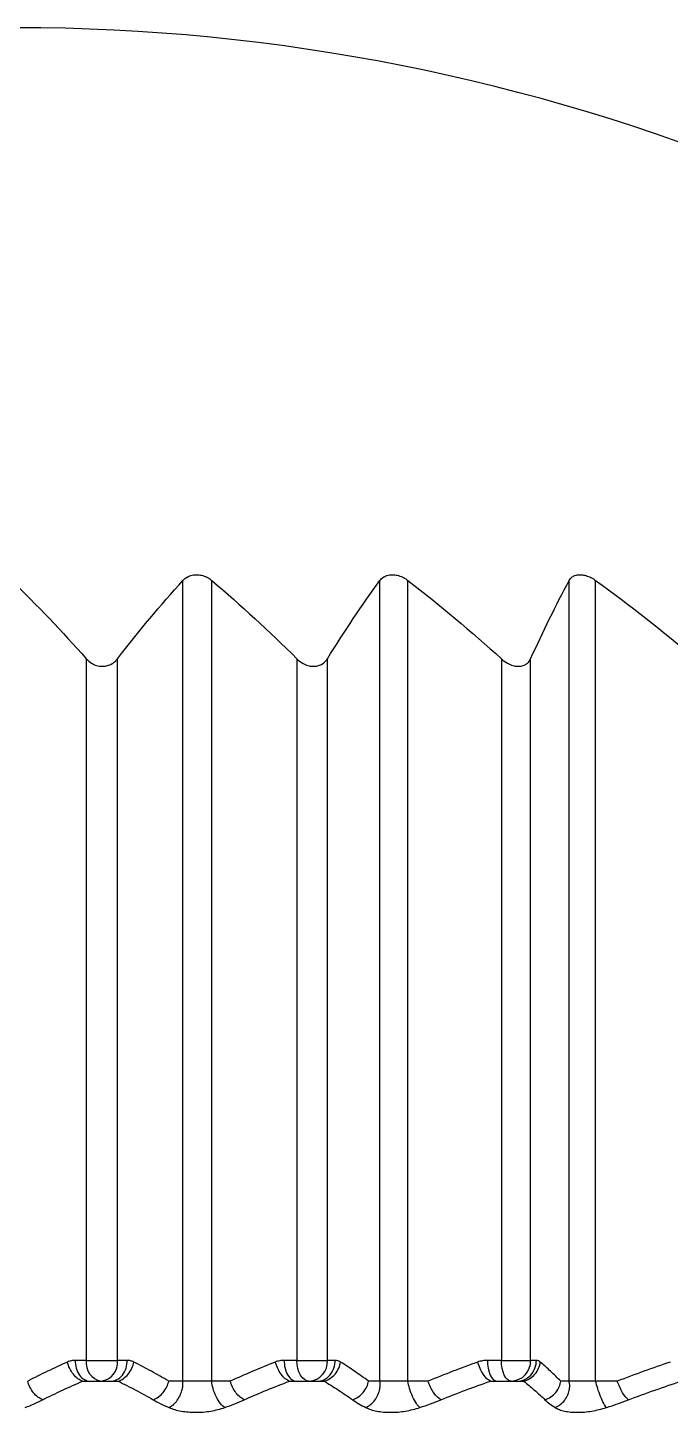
# Model space of a CAD drawing. Header units: inches. Extents: x 24920 to 61775, y 10942 to 38819.
# Drawn here: x 48670.52 to 48673.61, y 29690.5 to 29697.14 of the extents above; entities that cross this region are included whole.
import ezdxf

# ---------------------------------------------------------------- set-up
doc = ezdxf.new("R2010")
doc.units = ezdxf.units.IN
doc.header["$MEASUREMENT"] = 0
doc.layers.add('FF-FIXT', color=2, linetype='Continuous')

# ---------------------------------------------------------------- blocks, each defined once
blk = doc.blocks.new('ssgeg')
at = {"layer": 'FF-FIXT', "color": 8, "ltscale": 3}
for p, q in [((48901.2661, 29515.1445), (48901.2662, 29518.9899)), ((48901.4047, 29515.1445), (48901.4048, 29518.9899)), ((48902.2127, 29515.1445), (48902.2127, 29518.9899)), ((48902.3471, 29515.1445), (48902.3472, 29518.9899)), ((48903.1218, 29515.1444), (48903.1218, 29518.9899)), ((48903.2491, 29515.1444), (48903.2492, 29518.9899)), ((48900.8019, 29518.6137), (48900.8019, 29515.2445)), ((48900.9515, 29515.2445), (48900.9516, 29518.6137)), ((48901.8135, 29518.6137), (48901.8134, 29515.2445)), ((48901.9601, 29515.2445), (48901.9602, 29518.6137)), ((48902.7961, 29518.6137), (48902.796, 29515.2445)), ((48902.9367, 29515.2445), (48902.9368, 29518.6137)), ((48900.8019, 29515.2445), (48900.7482, 29515.2445)), ((48900.8019, 29515.2445), (48900.9515, 29515.2445)), ((48900.9984, 29515.2445), (48900.9515, 29515.2445)), ((48901.8134, 29515.2445), (48901.7524, 29515.2445)), ((48901.8134, 29515.2445), (48901.9601, 29515.2445)), ((48901.9978, 29515.2445), (48901.9601, 29515.2445)), ((48902.796, 29515.2445), (48902.729, 29515.2445)), ((48902.796, 29515.2445), (48902.9367, 29515.2445)), ((48902.9643, 29515.2445), (48902.9367, 29515.2445)), ((48900.7841, 29515.1445), (48900.8191, 29515.1445)), ((48900.7932, 29515.1515), (48900.8106, 29515.1444)), ((48900.8191, 29515.1445), (48900.8728, 29515.1445)), ((48900.8191, 29515.1445), (48900.9197, 29515.1445)), ((48900.8728, 29515.1445), (48900.9197, 29515.1445)), ((48900.9197, 29515.1445), (48900.9547, 29515.1445)), ((48901.2661, 29515.1445), (48901.1979, 29515.1445)), ((48901.4933, 29515.1445), (48901.4047, 29515.1445)), ((48901.7778, 29515.1445), (48901.8123, 29515.1445)), ((48901.7905, 29515.1514), (48901.8038, 29515.1444)), ((48901.8123, 29515.1445), (48901.9109, 29515.1445)), ((48901.8123, 29515.1445), (48901.8732, 29515.1445)), ((48901.8732, 29515.1445), (48901.9109, 29515.1445)), ((48901.9109, 29515.1445), (48901.9452, 29515.1445)), ((48902.2127, 29515.1445), (48902.1579, 29515.1445)), ((48902.4444, 29515.1445), (48902.3471, 29515.1445)), ((48902.7435, 29515.1445), (48902.7766, 29515.1445)), ((48902.7593, 29515.1514), (48902.7683, 29515.1444)), ((48902.7766, 29515.1445), (48902.8711, 29515.1445)), ((48902.7766, 29515.1445), (48902.8435, 29515.1445)), ((48902.8435, 29515.1445), (48902.8711, 29515.1445)), ((48902.8711, 29515.1445), (48902.904, 29515.1445)), ((48903.1218, 29515.1444), (48903.0816, 29515.1444)), ((48903.3531, 29515.1444), (48903.2491, 29515.1444))]:
    blk.add_line(p, q, dxfattribs=at)
at = {"layer": 'FF-FIXT', "color": 8, "ltscale": 3, "flags": 128}
for points in [[(48901.8732, 29515.1445), (48901.8616, 29515.1464), (48901.8503, 29515.1521), (48901.84, 29515.1613), (48901.8309, 29515.1738), (48901.8235, 29515.1889), (48901.8179, 29515.2062), (48901.8145, 29515.225), (48901.8134, 29515.2445)], [(48902.8435, 29515.1445), (48902.8342, 29515.1464), (48902.8253, 29515.1521), (48902.8171, 29515.1613), (48902.8099, 29515.1737), (48902.804, 29515.1889), (48902.7996, 29515.2062), (48902.7969, 29515.2249), (48902.796, 29515.2445)]]:
    blk.add_lwpolyline(points, dxfattribs=at)
at = {"layer": 'FF-FIXT', "color": 8, "ltscale": 3}
for centre, radius, start, end in [((48900.4663, 29512.1445), 9.5, 45.35074, 89.99878), ((48900.8903, 29515.2321), 0.0893, 172.0046, 258.68216), ((48900.8607, 29515.235), 0.0913, 277.60232, 5.97453), ((48901.8662, 29515.2384), 0.0941, 274.29775, 3.72689), ((48902.84, 29515.2412), 0.0968, 272.09238, 1.94729)]:
    blk.add_arc(centre, radius, start, end, dxfattribs=at)
for points in [[(48900.4423, 29518.99), (48900.5655, 29518.8711), (48900.6854, 29518.7456), (48900.8019, 29518.6137)], [(48900.9516, 29518.6137), (48901.0535, 29518.7456), (48901.1584, 29518.8711), (48901.2662, 29518.9899)], [(48901.4048, 29518.9899), (48901.5448, 29518.871), (48901.6811, 29518.7456), (48901.8135, 29518.6137)], [(48901.9602, 29518.6137), (48902.042, 29518.7456), (48902.1262, 29518.871), (48902.2127, 29518.9899)], [(48902.3472, 29518.9899), (48902.501, 29518.871), (48902.6507, 29518.7456), (48902.7961, 29518.6137)], [(48902.9368, 29518.6137), (48902.9967, 29518.7456), (48903.0584, 29518.871), (48903.1218, 29518.9899)], [(48903.2492, 29518.9899), (48903.4135, 29518.871), (48903.5734, 29518.7456), (48903.7287, 29518.6137)]]:
    blk.add_open_spline(points, degree=3, dxfattribs=at)
for points, knots in [([(48901.2662, 29518.9899), (48901.2719, 29518.9963), (48901.279, 29519.0021), (48901.2874, 29519.0067), (48901.2943, 29519.0104), (48901.3022, 29519.0135), (48901.3107, 29519.0153), (48901.3192, 29519.0172), (48901.3286, 29519.018), (48901.3378, 29519.0174), (48901.346, 29519.0169), (48901.3542, 29519.0154), (48901.3619, 29519.0132), (48901.3699, 29519.0108), (48901.3775, 29519.0076), (48901.3845, 29519.0039), (48901.3919, 29518.9998), (48901.3987, 29518.9951), (48901.4048, 29518.9899)], [0, 0, 0, 0, 0.0000337382, 0.0000337382, 0.0000337382, 0.0000613606, 0.0000613606, 0.0000613606, 0.0000892256, 0.0000892256, 0.0000892256, 0.0001137012, 0.0001137012, 0.0001137012, 0.0001388699, 0.0001388699, 0.0001388699, 0.0001659953, 0.0001659953, 0.0001659953, 0.0001659953]), ([(48902.2127, 29518.9899), (48902.2174, 29518.9962), (48902.2234, 29519.002), (48902.2308, 29519.0066), (48902.2369, 29519.0104), (48902.2441, 29519.0134), (48902.2521, 29519.0153), (48902.2601, 29519.0172), (48902.269, 29519.0179), (48902.278, 29519.0174), (48902.286, 29519.0169), (48902.2942, 29519.0154), (48902.3021, 29519.0132), (48902.3102, 29519.0108), (48902.3181, 29519.0076), (48902.3253, 29519.0038), (48902.3332, 29518.9998), (48902.3405, 29518.995), (48902.3472, 29518.9899)], [0, 0, 0, 0, 0.0000337382, 0.0000337382, 0.0000337382, 0.0000613606, 0.0000613606, 0.0000613606, 0.0000892256, 0.0000892256, 0.0000892256, 0.0001137012, 0.0001137012, 0.0001137012, 0.0001388699, 0.0001388699, 0.0001388699, 0.0001659953, 0.0001659953, 0.0001659953, 0.0001659953]), ([(48903.1218, 29518.9899), (48903.1252, 29518.9962), (48903.13, 29519.002), (48903.1364, 29519.0066), (48903.1416, 29519.0104), (48903.1479, 29519.0134), (48903.1551, 29519.0153), (48903.1624, 29519.0172), (48903.1708, 29519.0179), (48903.1794, 29519.0174), (48903.187, 29519.0169), (48903.1951, 29519.0154), (48903.2029, 29519.0131), (48903.2109, 29519.0108), (48903.2189, 29519.0076), (48903.2263, 29519.0038), (48903.2344, 29518.9998), (48903.2421, 29518.995), (48903.2492, 29518.9899)], [0, 0, 0, 0, 0.0000337382, 0.0000337382, 0.0000337382, 0.0000613606, 0.0000613606, 0.0000613606, 0.0000892256, 0.0000892256, 0.0000892256, 0.0001137012, 0.0001137012, 0.0001137012, 0.0001388699, 0.0001388699, 0.0001388699, 0.0001659953, 0.0001659953, 0.0001659953, 0.0001659953]), ([(48900.8019, 29518.6137), (48900.8089, 29518.6059), (48900.8173, 29518.5985), (48900.8271, 29518.5925), (48900.8345, 29518.588), (48900.8427, 29518.5842), (48900.8515, 29518.5816), (48900.8589, 29518.5794), (48900.867, 29518.578), (48900.8749, 29518.5777), (48900.8829, 29518.5774), (48900.891, 29518.5781), (48900.8985, 29518.5797), (48900.9058, 29518.5814), (48900.9128, 29518.5839), (48900.9191, 29518.587), (48900.9284, 29518.5915), (48900.9364, 29518.5975), (48900.943, 29518.604), (48900.9461, 29518.6071), (48900.949, 29518.6104), (48900.9516, 29518.6137)], [0, 0, 0, 0, 0.000037755, 0.000037755, 0.000037755, 0.0000657467, 0.0000657467, 0.0000657467, 0.0000895473, 0.0000895473, 0.0000895473, 0.0001134069, 0.0001134069, 0.0001134069, 0.0001365653, 0.0001365653, 0.0001365653, 0.0001706438, 0.0001706438, 0.0001706438, 0.000186607, 0.000186607, 0.000186607, 0.000186607]), ([(48901.8135, 29518.6137), (48901.8213, 29518.6058), (48901.8306, 29518.5985), (48901.8411, 29518.5925), (48901.8489, 29518.588), (48901.8575, 29518.5842), (48901.8664, 29518.5816), (48901.8741, 29518.5794), (48901.8821, 29518.578), (48901.8899, 29518.5777), (48901.8978, 29518.5773), (48901.9056, 29518.5781), (48901.9128, 29518.5797), (48901.9198, 29518.5813), (48901.9263, 29518.5839), (48901.932, 29518.587), (48901.9405, 29518.5915), (48901.9475, 29518.5975), (48901.9531, 29518.604), (48901.9558, 29518.6071), (48901.9581, 29518.6103), (48901.9602, 29518.6137)], [0, 0, 0, 0, 0.000037755, 0.000037755, 0.000037755, 0.0000657467, 0.0000657467, 0.0000657467, 0.0000895473, 0.0000895473, 0.0000895473, 0.0001134069, 0.0001134069, 0.0001134069, 0.0001365653, 0.0001365653, 0.0001365653, 0.0001706438, 0.0001706438, 0.0001706438, 0.000186607, 0.000186607, 0.000186607, 0.000186607]), ([(48902.7961, 29518.6137), (48902.8047, 29518.6058), (48902.8146, 29518.5985), (48902.8255, 29518.5924), (48902.8336, 29518.588), (48902.8424, 29518.5842), (48902.8513, 29518.5816), (48902.859, 29518.5794), (48902.8669, 29518.578), (48902.8744, 29518.5776), (48902.882, 29518.5773), (48902.8894, 29518.578), (48902.8961, 29518.5797), (48902.9025, 29518.5813), (48902.9084, 29518.5838), (48902.9135, 29518.5869), (48902.9209, 29518.5915), (48902.9269, 29518.5974), (48902.9313, 29518.604), (48902.9334, 29518.6071), (48902.9352, 29518.6103), (48902.9368, 29518.6137)], [0, 0, 0, 0, 0.000037755, 0.000037755, 0.000037755, 0.0000657467, 0.0000657467, 0.0000657467, 0.0000895473, 0.0000895473, 0.0000895473, 0.0001134069, 0.0001134069, 0.0001134069, 0.0001365653, 0.0001365653, 0.0001365653, 0.0001706438, 0.0001706438, 0.0001706438, 0.000186607, 0.000186607, 0.000186607, 0.000186607]), ([(48900.7113, 29515.2366), (48900.6794, 29515.2221), (48900.6153, 29515.1931), (48900.5519, 29515.1607), (48900.5202, 29515.1445)], [0, 0, 0, 0, 0.498413, 1, 1, 1, 1]), ([(48900.7482, 29515.2445), (48900.742, 29515.2441), (48900.7295, 29515.2434), (48900.7174, 29515.2389), (48900.7113, 29515.2366)], [0, 0, 0, 0, 0.501141, 1, 1, 1, 1]), ([(48900.7841, 29515.1445), (48900.7697, 29515.1493), (48900.7533, 29515.1606), (48900.726, 29515.1944), (48900.7158, 29515.2164), (48900.7113, 29515.2366)], [0, 0, 0, 0, 0.5, 0.5, 1, 1, 1, 1]), ([(48900.7482, 29515.2445), (48900.7482, 29515.2209), (48900.7552, 29515.1933), (48900.7829, 29515.1543), (48900.8024, 29515.1445), (48900.8192, 29515.1445)], [0, 0, 0, 0, 0.5, 0.5, 1, 1, 1, 1]), ([(48900.9197, 29515.1445), (48900.9383, 29515.1445), (48900.96, 29515.1543), (48900.9907, 29515.1933), (48900.9984, 29515.2209), (48900.9984, 29515.2445)], [0, 0, 0, 0, 0.5, 0.5, 1, 1, 1, 1]), ([(48900.9548, 29515.1445), (48900.9711, 29515.1495), (48900.9892, 29515.1615), (48901.0174, 29515.1957), (48901.027, 29515.2173), (48901.0307, 29515.2366)], [0, 0, 0, 0, 0.5, 0.5, 1, 1, 1, 1]), ([(48901.0307, 29515.2366), (48901.0254, 29515.2389), (48901.0148, 29515.2434), (48901.0039, 29515.2441), (48900.9984, 29515.2445)], [0, 0, 0, 0, 0.498577, 1, 1, 1, 1]), ([(48901.1979, 29515.1445), (48901.1701, 29515.1607), (48901.1147, 29515.193), (48901.0586, 29515.2221), (48901.0307, 29515.2366)], [0, 0, 0, 0, 0.5015849, 1, 1, 1, 1]), ([(48901.7105, 29515.2366), (48901.6742, 29515.2221), (48901.6014, 29515.193), (48901.5294, 29515.1607), (48901.4933, 29515.1445)], [0, 0, 0, 0, 0.498413, 1, 1, 1, 1]), ([(48901.7524, 29515.2445), (48901.7453, 29515.2441), (48901.7311, 29515.2434), (48901.7174, 29515.2389), (48901.7105, 29515.2366)], [0, 0, 0, 0, 0.501141, 1, 1, 1, 1]), ([(48901.7778, 29515.1445), (48901.7654, 29515.1493), (48901.7508, 29515.1605), (48901.7256, 29515.1944), (48901.7156, 29515.2164), (48901.7105, 29515.2366)], [0, 0, 0, 0, 0.5, 0.5, 1, 1, 1, 1]), ([(48901.7524, 29515.2445), (48901.7524, 29515.2209), (48901.7583, 29515.1933), (48901.7817, 29515.1542), (48901.7982, 29515.1445), (48901.8123, 29515.1445)], [0, 0, 0, 0, 0.5, 0.5, 1, 1, 1, 1]), ([(48901.9109, 29515.1445), (48901.9314, 29515.1445), (48901.9554, 29515.1542), (48901.9893, 29515.1933), (48901.9978, 29515.2209), (48901.9978, 29515.2445)], [0, 0, 0, 0, 0.5, 0.5, 1, 1, 1, 1]), ([(48901.9452, 29515.1445), (48901.963, 29515.1495), (48901.9822, 29515.1615), (48902.0114, 29515.1957), (48902.0207, 29515.2173), (48902.0237, 29515.2366)], [0, 0, 0, 0, 0.5, 0.5, 1, 1, 1, 1]), ([(48902.0237, 29515.2366), (48902.0195, 29515.2389), (48902.011, 29515.2434), (48902.0022, 29515.2441), (48901.9978, 29515.2445)], [0, 0, 0, 0, 0.4985774, 1, 1, 1, 1]), ([(48902.1579, 29515.1445), (48902.1356, 29515.1607), (48902.0911, 29515.193), (48902.0461, 29515.2221), (48902.0237, 29515.2366)], [0, 0, 0, 0, 0.501588, 1, 1, 1, 1]), ([(48902.683, 29515.2366), (48902.6431, 29515.2221), (48902.5631, 29515.193), (48902.4841, 29515.1607), (48902.4444, 29515.1445)], [0, 0, 0, 0, 0.498413, 1, 1, 1, 1]), ([(48902.7291, 29515.2445), (48902.7212, 29515.2441), (48902.7056, 29515.2434), (48902.6905, 29515.2389), (48902.683, 29515.2366)], [0, 0, 0, 0, 0.501141, 1, 1, 1, 1]), ([(48902.7435, 29515.1445), (48902.7333, 29515.1493), (48902.7208, 29515.1605), (48902.6982, 29515.1943), (48902.6886, 29515.2164), (48902.683, 29515.2366)], [0, 0, 0, 0, 0.5, 0.5, 1, 1, 1, 1]), ([(48902.7291, 29515.2445), (48902.7291, 29515.2209), (48902.7337, 29515.1933), (48902.7522, 29515.1542), (48902.7654, 29515.1445), (48902.7766, 29515.1445)], [0, 0, 0, 0, 0.5, 0.5, 1, 1, 1, 1]), ([(48902.8711, 29515.1445), (48902.8931, 29515.1445), (48902.9188, 29515.1542), (48902.9552, 29515.1933), (48902.9643, 29515.2209), (48902.9643, 29515.2445)], [0, 0, 0, 0, 0.5, 0.5, 1, 1, 1, 1]), ([(48902.904, 29515.1445), (48902.9228, 29515.1495), (48902.9428, 29515.1615), (48902.9722, 29515.1957), (48902.9811, 29515.2172), (48902.9833, 29515.2366)], [0, 0, 0, 0, 0.5, 0.5, 1, 1, 1, 1]), ([(48902.9833, 29515.2366), (48902.9802, 29515.2388), (48902.974, 29515.2434), (48902.9675, 29515.2441), (48902.9643, 29515.2445)], [0, 0, 0, 0, 0.498577, 1, 1, 1, 1]), ([(48903.0816, 29515.1444), (48903.0653, 29515.1607), (48903.0327, 29515.193), (48902.9997, 29515.2221), (48902.9833, 29515.2366)], [0, 0, 0, 0, 0.501585, 1, 1, 1, 1]), ([(48903.6079, 29515.2366), (48903.5653, 29515.2221), (48903.4799, 29515.193), (48903.3954, 29515.1607), (48903.3531, 29515.1444)], [0, 0, 0, 0, 0.498413, 1, 1, 1, 1]), ([(48900.592, 29515.0553), (48900.5774, 29515.061), (48900.5613, 29515.0729), (48900.5348, 29515.1057), (48900.525, 29515.126), (48900.5202, 29515.1445)], [0, 0, 0, 0, 0.5, 0.5, 1, 1, 1, 1]), ([(48900.592, 29515.0553), (48900.6238, 29515.071), (48900.6875, 29515.1023), (48900.7519, 29515.1304), (48900.7841, 29515.1445)], [0, 0, 0, 0, 0.5000001, 1, 1, 1, 1]), ([(48900.9548, 29515.1445), (48900.9831, 29515.1304), (48901.0397, 29515.1023), (48901.0956, 29515.071), (48901.1236, 29515.0553)], [0, 0, 0, 0, 0.5, 1, 1, 1, 1]), ([(48901.1236, 29515.0553), (48901.1405, 29515.0614), (48901.1582, 29515.0743), (48901.1851, 29515.1075), (48901.194, 29515.1272), (48901.1979, 29515.1445)], [0, 0, 0, 0, 0.5, 0.5, 1, 1, 1, 1]), ([(48901.1989, 29515.0177), (48901.2061, 29515.0221), (48901.2206, 29515.0309), (48901.2398, 29515.0528), (48901.2549, 29515.0789), (48901.2633, 29515.1044), (48901.2668, 29515.1267), (48901.2663, 29515.1386), (48901.2661, 29515.1445)], [0, 0, 0, 0, 0.187319, 0.374876, 0.562147, 0.749607, 0.875012, 1, 1, 1, 1]), ([(48901.4047, 29515.1445), (48901.3969, 29515.1444), (48901.3881, 29515.1445), (48901.3789, 29515.1445), (48901.3684, 29515.1445), (48901.3571, 29515.1445), (48901.3459, 29515.1445), (48901.3347, 29515.1445), (48901.3233, 29515.1445), (48901.3127, 29515.1445), (48901.3021, 29515.1445), (48901.292, 29515.1445), (48901.2832, 29515.1445), (48901.2769, 29515.1445), (48901.2711, 29515.1444), (48901.2661, 29515.1445)], [0, 0, 0, 0, 0.0000293073, 0.0000293073, 0.0000293073, 0.0000629551, 0.0000629551, 0.0000629551, 0.0000966479, 0.0000966479, 0.0000966479, 0.0001303408, 0.0001303408, 0.0001303408, 0.0001544286, 0.0001544286, 0.0001544286, 0.0001544286]), ([(48901.4671, 29515.0177), (48901.4539, 29515.0263), (48901.4377, 29515.0454), (48901.4131, 29515.0953), (48901.406, 29515.1237), (48901.4047, 29515.1445)], [0, 0, 0, 0, 0.5, 0.5, 1, 1, 1, 1]), ([(48901.5606, 29515.0553), (48901.548, 29515.061), (48901.5334, 29515.0729), (48901.5086, 29515.1056), (48901.4988, 29515.126), (48901.4933, 29515.1445)], [0, 0, 0, 0, 0.5, 0.5, 1, 1, 1, 1]), ([(48901.5606, 29515.0553), (48901.5966, 29515.071), (48901.6686, 29515.1023), (48901.7414, 29515.1304), (48901.7778, 29515.1445)], [0, 0, 0, 0, 0.5, 1, 1, 1, 1]), ([(48901.9452, 29515.1445), (48901.9681, 29515.1304), (48902.014, 29515.1023), (48902.0593, 29515.071), (48902.082, 29515.0553)], [0, 0, 0, 0, 0.500001, 1, 1, 1, 1]), ([(48902.082, 29515.0553), (48902.1002, 29515.0614), (48902.1189, 29515.0743), (48902.1463, 29515.1075), (48902.1548, 29515.1272), (48902.1579, 29515.1445)], [0, 0, 0, 0, 0.5, 0.5, 1, 1, 1, 1]), ([(48902.1448, 29515.0177), (48902.1527, 29515.0221), (48902.1687, 29515.0308), (48902.189, 29515.0528), (48902.2044, 29515.0789), (48902.2123, 29515.1044), (48902.2147, 29515.1266), (48902.2133, 29515.1385), (48902.2127, 29515.1445)], [0, 0, 0, 0, 0.187319, 0.374876, 0.562147, 0.749607, 0.875012, 1, 1, 1, 1]), ([(48902.3471, 29515.1445), (48902.3385, 29515.1444), (48902.3291, 29515.1445), (48902.3195, 29515.1445), (48902.3086, 29515.1445), (48902.2971, 29515.1445), (48902.286, 29515.1445), (48902.2749, 29515.1445), (48902.2639, 29515.1445), (48902.254, 29515.1445), (48902.244, 29515.1445), (48902.2348, 29515.1445), (48902.2271, 29515.1445), (48902.2215, 29515.1445), (48902.2167, 29515.1444), (48902.2127, 29515.1445)], [0, 0, 0, 0, 0.0000293073, 0.0000293073, 0.0000293073, 0.0000629551, 0.0000629551, 0.0000629551, 0.0000966479, 0.0000966479, 0.0000966479, 0.0001303408, 0.0001303408, 0.0001303408, 0.0001544286, 0.0001544286, 0.0001544286, 0.0001544286]), ([(48902.4049, 29515.0177), (48902.3945, 29515.0263), (48902.3809, 29515.0454), (48902.3581, 29515.0953), (48902.3501, 29515.1237), (48902.3471, 29515.1445)], [0, 0, 0, 0, 0.5, 0.5, 1, 1, 1, 1]), ([(48902.5058, 29515.0553), (48902.4953, 29515.061), (48902.4827, 29515.0728), (48902.46, 29515.1056), (48902.4504, 29515.126), (48902.4444, 29515.1445)], [0, 0, 0, 0, 0.5, 0.5, 1, 1, 1, 1]), ([(48902.5058, 29515.0553), (48902.5452, 29515.071), (48902.624, 29515.1023), (48902.7036, 29515.1304), (48902.7435, 29515.1445)], [0, 0, 0, 0, 0.5, 1, 1, 1, 1]), ([(48902.904, 29515.1445), (48902.921, 29515.1304), (48902.9551, 29515.1022), (48902.9889, 29515.0709), (48903.0057, 29515.0553)], [0, 0, 0, 0, 0.5, 1, 1, 1, 1]), ([(48903.0057, 29515.0553), (48903.0249, 29515.0614), (48903.0441, 29515.0742), (48903.0715, 29515.1075), (48903.0793, 29515.1271), (48903.0816, 29515.1444)], [0, 0, 0, 0, 0.5, 0.5, 1, 1, 1, 1]), ([(48903.0547, 29515.0177), (48903.0632, 29515.0221), (48903.0802, 29515.0308), (48903.1013, 29515.0528), (48903.1167, 29515.0789), (48903.1238, 29515.1044), (48903.1251, 29515.1266), (48903.1229, 29515.1385), (48903.1218, 29515.1444)], [0, 0, 0, 0, 0.187319, 0.374876, 0.562147, 0.749607, 0.875012, 1, 1, 1, 1]), ([(48903.2491, 29515.1444), (48903.2399, 29515.1443), (48903.2301, 29515.1444), (48903.2204, 29515.1445), (48903.2092, 29515.1445), (48903.1978, 29515.1445), (48903.1871, 29515.1445), (48903.1763, 29515.1445), (48903.166, 29515.1445), (48903.1569, 29515.1445), (48903.1477, 29515.1444), (48903.1396, 29515.1445), (48903.1332, 29515.1444), (48903.1285, 29515.1444), (48903.1247, 29515.1444), (48903.1218, 29515.1444)], [0, 0, 0, 0, 0.0000293081, 0.0000293081, 0.0000293081, 0.0000629559, 0.0000629559, 0.0000629559, 0.0000966487, 0.0000966487, 0.0000966487, 0.0001303415, 0.0001303415, 0.0001303415, 0.0001544285, 0.0001544285, 0.0001544285, 0.0001544285]), ([(48903.3011, 29515.0177), (48903.2938, 29515.0263), (48903.283, 29515.0454), (48903.2625, 29515.0952), (48903.2538, 29515.1237), (48903.2491, 29515.1444)], [0, 0, 0, 0, 0.5, 0.5, 1, 1, 1, 1]), ([(48903.4073, 29515.0553), (48903.3991, 29515.061), (48903.3887, 29515.0728), (48903.3687, 29515.1056), (48903.3595, 29515.1259), (48903.3531, 29515.1444)], [0, 0, 0, 0, 0.5, 0.5, 1, 1, 1, 1]), ([(48903.4073, 29515.0553), (48903.4492, 29515.0709), (48903.533, 29515.1022), (48903.6178, 29515.1304), (48903.6602, 29515.1444)], [0, 0, 0, 0, 0.5, 1, 1, 1, 1]), ([(48900.5078, 29515.0178), (48900.5225, 29515.0238), (48900.5519, 29515.0359), (48900.5786, 29515.0488), (48900.592, 29515.0553)], [0, 0, 0, 0, 0.5000034, 1, 1, 1, 1]), ([(48901.1236, 29515.0553), (48901.1354, 29515.0488), (48901.159, 29515.0358), (48901.1856, 29515.0238), (48901.1989, 29515.0177)], [0, 0, 0, 0, 0.499997, 1, 1, 1, 1]), ([(48901.4671, 29515.0177), (48901.4833, 29515.0238), (48901.5156, 29515.0358), (48901.5456, 29515.0488), (48901.5606, 29515.0553)], [0, 0, 0, 0, 0.5000034, 1, 1, 1, 1]), ([(48902.082, 29515.0553), (48902.0917, 29515.0488), (48902.1109, 29515.0358), (48902.1335, 29515.0238), (48902.1448, 29515.0177)], [0, 0, 0, 0, 0.499997, 1, 1, 1, 1]), ([(48902.4049, 29515.0177), (48902.4222, 29515.0238), (48902.4567, 29515.0358), (48902.4895, 29515.0488), (48902.5058, 29515.0553)], [0, 0, 0, 0, 0.500003, 1, 1, 1, 1]), ([(48903.0057, 29515.0553), (48903.013, 29515.0488), (48903.0276, 29515.0358), (48903.0456, 29515.0237), (48903.0547, 29515.0177)], [0, 0, 0, 0, 0.4999966, 1, 1, 1, 1]), ([(48903.3011, 29515.0177), (48903.3191, 29515.0237), (48903.3552, 29515.0358), (48903.3899, 29515.0488), (48903.4073, 29515.0553)], [0, 0, 0, 0, 0.5000034, 1, 1, 1, 1]), ([(48901.1989, 29515.0177), (48901.2078, 29515.0143), (48901.2258, 29515.0073), (48901.2578, 29515.0004), (48901.2919, 29514.9961), (48901.3394, 29514.9943), (48901.4014, 29514.9984), (48901.4452, 29515.0113), (48901.4671, 29515.0177)], [0, 0, 0, 0, 0.125244, 0.250422, 0.37569, 0.50093, 0.750634, 1, 1, 1, 1]), ([(48902.1448, 29515.0177), (48902.1526, 29515.0142), (48902.1681, 29515.0073), (48902.1974, 29515.0003), (48902.2294, 29514.996), (48902.275, 29514.9942), (48902.3362, 29514.9984), (48902.382, 29515.0113), (48902.4049, 29515.0177)], [0, 0, 0, 0, 0.125244, 0.250422, 0.37569, 0.50093, 0.750634, 1, 1, 1, 1]), ([(48903.0547, 29515.0177), (48903.0611, 29515.0142), (48903.074, 29515.0073), (48903.0999, 29515.0003), (48903.1291, 29514.996), (48903.1718, 29514.9942), (48903.2308, 29514.9984), (48903.2777, 29515.0113), (48903.3011, 29515.0177)], [0, 0, 0, 0, 0.125244, 0.250421, 0.375688, 0.500928, 0.750633, 1, 1, 1, 1])]:
    blk.add_open_spline(points, degree=3, knots=knots, dxfattribs=at)

msp = doc.modelspace()

# ---------------------------------------------------------------- block references
msp.add_blockref('ssgeg', (-230, 175.5))

doc.saveas('drawing.dxf')
